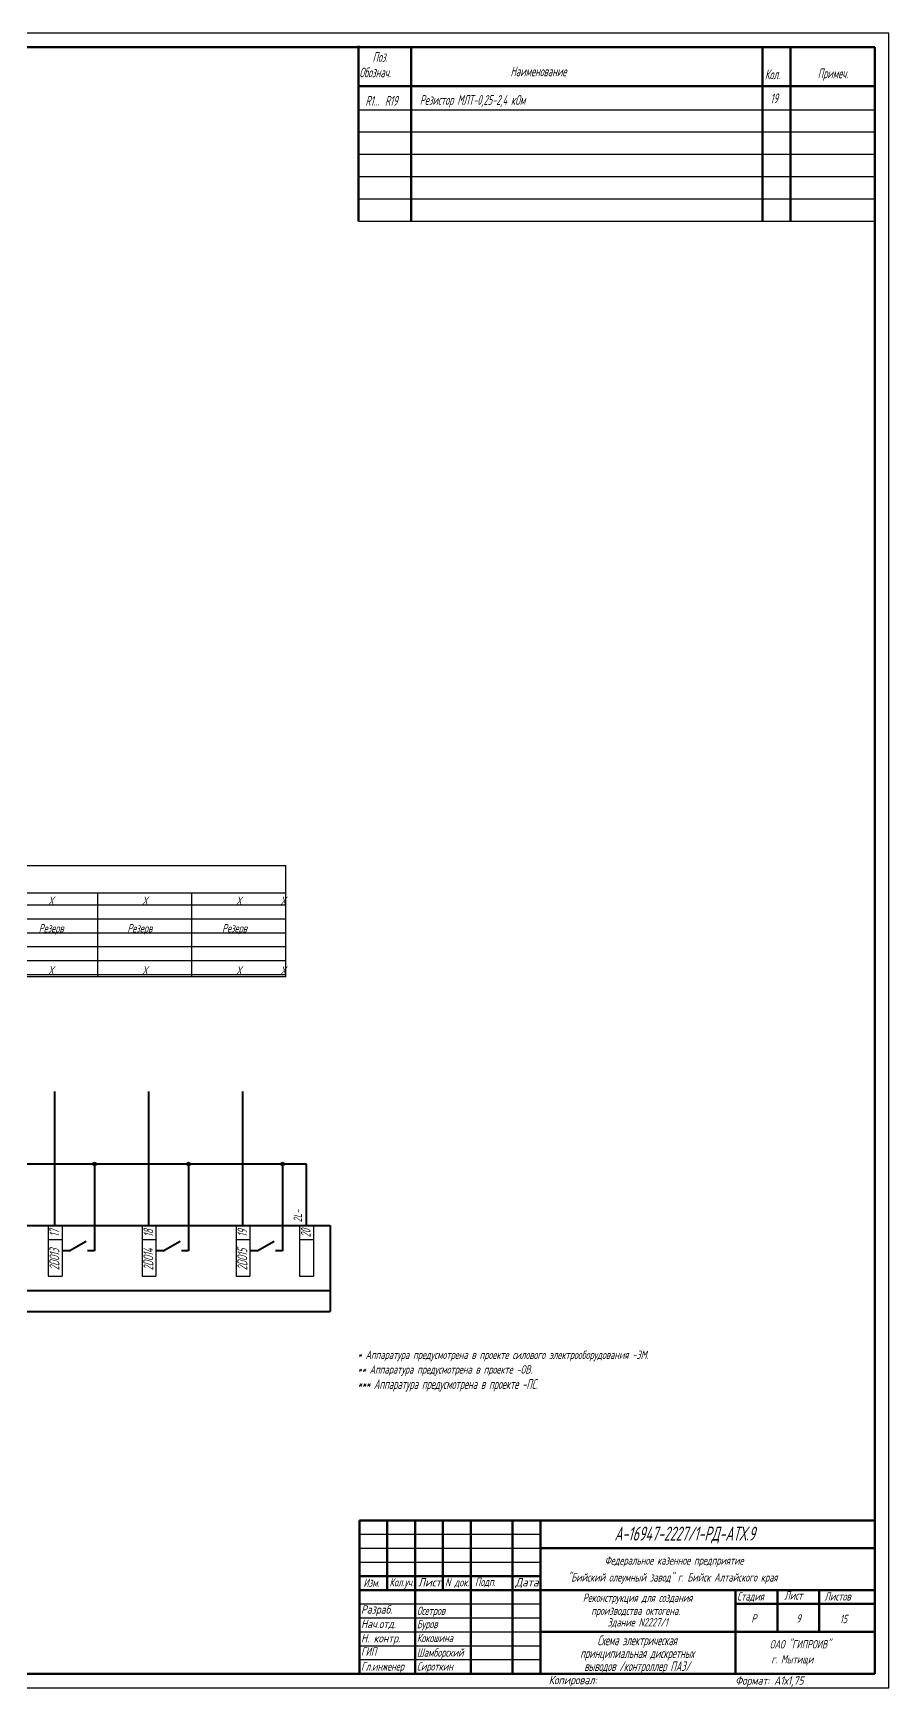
# Model space of a CAD drawing. Header units: millimetres. Extents: x -338 to 6826, y -8218 to 3153.
# Drawn here: x 3202 to 3509, y -2300 to -1706 of the extents above; entities that cross this region are included whole.
import ezdxf
from ezdxf.enums import TextEntityAlignment as Align

# ---------------------------------------------------------------- set-up
doc = ezdxf.new("R2010")
doc.units = ezdxf.units.MM
doc.layers.get('Defpoints').update_dxf_attribs({"color": 251})
for name, color, linetype, lineweight in [('Обводка', 6, 'Continuous', 25), ('Рамка тонкая', 5, 'Continuous', 25), ('Текст_КИП', 2, 'Continuous', 25), ('Толст.рамка', 7, 'Continuous', 60)]:
    doc.layers.add(name, color=color, linetype=linetype, lineweight=lineweight)
doc.layers.add('ТЕКСТ', color=2, linetype='Continuous')
doc.styles.add('Simplex', font='simplex.shx', dxfattribs={"width": 0.7, "oblique": 15})

msp = doc.modelspace()

# ---------------------------------------------------------------- hatches: boundary and pattern name
h = msp.add_hatch(color=256)
edge = h.paths.add_edge_path()
edge.add_arc((3223.67, -2112.12), 0.664, 0, 360)
h = msp.add_hatch(color=256)
edge = h.paths.add_edge_path()
edge.add_arc((3257.4, -2112.12), 0.664, 0, 360)
h = msp.add_hatch(color=256)
edge = h.paths.add_edge_path()
edge.add_arc((3291.12, -2112.12), 0.664, 0, 360)

# ---------------------------------------------------------------- linework, layer by layer
at = {"lineweight": 40}
for p, q in [((3299.7, -2112.12), (3021.92, -2112.12)), ((3223.67, -2112.12), (3223.67, -2143.27)), ((3257.4, -2112.12), (3257.4, -2143.27)), ((3291.12, -2112.12), (3291.12, -2143.27)), ((3299.7, -2134.21), (3299.7, -2112.12)), ((3021.92, -2134.21), (3308.17, -2134.21)), ((3308.17, -2134.21), (3308.17, -2165.01)), ((3021.92, -2157.52), (3308.17, -2157.52)), ((3021.92, -2165.01), (3308.17, -2165.01))]:
    msp.add_line(p, q, dxfattribs=at)
at = {"lineweight": 30}
for p, q in [((3206.99, -2134.21), (3206.99, -2152.34)), ((3211.99, -2134.21), (3211.99, -2152.34)), ((3240.71, -2134.21), (3240.71, -2152.34)), ((3245.71, -2134.21), (3245.71, -2152.34)), ((3274.43, -2134.21), (3274.43, -2152.34)), ((3279.43, -2134.21), (3279.43, -2152.34)), ((3297.2, -2134.21), (3297.2, -2152.34)), ((3302.2, -2134.21), (3302.2, -2152.34)), ((3308.17, -2134.21), (3308.17, -2152.34)), ((3206.99, -2139.21), (3211.99, -2139.21)), ((3240.71, -2139.21), (3245.71, -2139.21)), ((3274.43, -2139.21), (3279.43, -2139.21)), ((3297.2, -2139.21), (3302.2, -2139.21)), ((3206.99, -2152.34), (3211.99, -2152.34)), ((3240.71, -2152.34), (3245.71, -2152.34)), ((3274.43, -2152.34), (3279.43, -2152.34)), ((3297.2, -2152.34), (3302.2, -2152.34))]:
    msp.add_line(p, q, dxfattribs=at)
at = {"lineweight": 40, "ltscale": 0.2}
for p, q in [((3214.55, -2143.27), (3211.99, -2143.27)), ((3214.55, -2143.27), (3220.62, -2139.77)), ((3223.7, -2143.27), (3221.12, -2143.27)), ((3248.28, -2143.27), (3245.71, -2143.27)), ((3248.28, -2143.27), (3254.34, -2139.77)), ((3257.43, -2143.27), (3254.85, -2143.27)), ((3282, -2143.27), (3279.43, -2143.27)), ((3282, -2143.27), (3288.06, -2139.77)), ((3291.15, -2143.27), (3288.57, -2143.27))]:
    msp.add_line(p, q, dxfattribs=at)
at = {"lineweight": 60}
msp.add_line((3503.69, -2240.17), (3503.69, -2295.17), dxfattribs=at)
for centre in [(3223.67, -2112.12), (3257.4, -2112.12), (3291.12, -2112.12)]:
    msp.add_circle(centre, 0.664)
at = {"layer": 'Defpoints'}
for p, q in [((2739.01, -2019.09), (3292.31, -2019.09)), ((2739.01, -2024.09), (3292.31, -2024.09)), ((2739.01, -2029.09), (3292.31, -2029.09)), ((2739.01, -2034.09), (3292.31, -2034.09)), ((2739.01, -2039.09), (3292.31, -2039.09)), ((2739.01, -2044.09), (3292.31, -2044.09))]:
    msp.add_line(p, q, dxfattribs=at)
at = {"layer": 'Defpoints', "lineweight": 40, "ltscale": 0.2}
for p, q in [((3209.37, -2134.21), (3209.37, -2086.11)), ((3243.1, -2134.21), (3243.1, -2086.11)), ((3276.82, -2134.21), (3276.82, -2086.11))]:
    msp.add_line(p, q, dxfattribs=at)
at = {"layer": 'Обводка', "color": 155}
for p, q in [((3318.33, -1733.66), (3503.69, -1733.66)), ((3318.33, -1741.66), (3503.69, -1741.66)), ((3318.33, -1749.66), (3503.69, -1749.66)), ((3318.33, -1757.66), (3503.59, -1757.66)), ((3318.33, -1765.66), (3503.69, -1765.66)), ((3318.33, -1773.66), (3503.68, -1773.66)), ((3318.69, -2245.03), (3383.69, -2245.03)), ((3318.69, -2250.03), (3383.69, -2250.03)), ((3318.69, -2255.03), (3383.69, -2255.03)), ((3318.69, -2270.03), (3383.69, -2270.03)), ((3318.69, -2275.03), (3383.69, -2275.03)), ((3318.69, -2280.03), (3383.69, -2280.03)), ((3318.69, -2285.03), (3383.69, -2285.03)), ((3318.69, -2290.03), (3383.69, -2290.03))]:
    msp.add_line(p, q, dxfattribs=at)
at = {"layer": 'Обводка', "lineweight": 30}
for p, q in [((2734.94, -2004.94), (3292.31, -2004.94)), ((3292.31, -2044.94), (3292.31, -2004.94)), ((3292.31, -2014.94), (2734.94, -2014.94)), ((3224.87, -2044.94), (3224.87, -2014.94)), ((3258.59, -2044.94), (3258.59, -2014.94)), ((3292.31, -2044.94), (2734.94, -2044.94))]:
    msp.add_line(p, q, dxfattribs=at)
at = {"layer": 'Рамка тонкая'}
for p, q in [((3508.69, -1706.17), (2036.94, -1706.17)), ((3508.69, -2300.17), (3508.69, -1706.17)), ((2036.94, -2300.17), (3508.69, -2300.17))]:
    msp.add_line(p, q, dxfattribs=at)
at = {"layer": 'Толст.рамка'}
for p, q in [((3318.33, -1710.7), (3318.33, -1773.66)), ((2056.94, -1711.17), (3503.69, -1711.17)), ((3337.25, -1711.17), (3337.25, -1773.66)), ((3463.33, -1711.17), (3463.33, -1773.66)), ((3473.33, -1711.17), (3473.33, -1773.66)), ((3503.69, -1711.17), (3503.69, -2295.17)), ((3318.33, -1725.17), (3503.69, -1725.17)), ((3503.69, -2295.17), (2044.96, -2295.17))]:
    msp.add_line(p, q, dxfattribs=at)
at = {"layer": 'Толст.рамка', "lineweight": 60}
for p, q in [((3318.69, -2240.03), (3503.69, -2240.03)), ((3318.69, -2295.03), (3318.69, -2240.03)), ((3328.69, -2265.03), (3328.69, -2240.03)), ((3338.69, -2295.03), (3338.69, -2240.03)), ((3348.69, -2265.03), (3348.69, -2240.03)), ((3358.69, -2295.03), (3358.69, -2240.03)), ((3373.69, -2295.03), (3373.69, -2240.03)), ((3383.69, -2295.03), (3383.69, -2240.03)), ((3383.69, -2250.03), (3503.69, -2250.03)), ((3318.69, -2260.03), (3383.69, -2260.03)), ((3318.69, -2265.03), (3383.69, -2265.03)), ((3383.69, -2265.03), (3503.69, -2265.03)), ((3453.69, -2265.03), (3453.69, -2295.03)), ((3468.69, -2280.03), (3468.69, -2265.03)), ((3483.69, -2280.03), (3483.69, -2265.03)), ((3453.69, -2270.03), (3503.69, -2270.03)), ((3383.69, -2280.03), (3503.69, -2280.03)), ((3318.69, -2295.17), (3503.69, -2295.17))]:
    msp.add_line(p, q, dxfattribs=at)

# ---------------------------------------------------------------- texts
at = {"layer": 'Defpoints', "style": 'Simplex', "oblique": 15, "width": 0.6}
for p in [(3208.01, -2019.09), (3208.01, -2019.09), (3241.73, -2019.09), (3241.73, -2019.09), (3275.45, -2019.09), (3291.35, -2019.09), (3208.01, -2044.09), (3208.01, -2044.09), (3241.73, -2044.09), (3241.73, -2044.09), (3275.45, -2044.09), (3275.45, -2044.09), (3291.35, -2044.09)]:
    msp.add_text('Х', height=3, dxfattribs=at).set_placement(p, align=Align.CENTER)
at = {"layer": 'Обводка', "lineweight": -3, "style": 'Simplex', "oblique": 15, "width": 0.6}
for s, p in [('17', (3210.99, -2136.96)), ('18', (3244.71, -2136.96)), ('19', (3278.43, -2136.96)), ('20', (3301.2, -2136.96)), ('2DО13', (3210.99, -2146.37)), ('2DО14', (3244.71, -2146.37)), ('2DО15', (3278.43, -2146.37))]:
    msp.add_text(s, height=3.5, rotation=90, dxfattribs=at).set_placement(p, align=Align.CENTER)
at = {"layer": 'ТЕКСТ', "style": 'Simplex', "oblique": 15, "width": 0.6}
for s, p in [('R1...', (3323.29, -1732.21)), ('R19', (3330.12, -1732.21))]:
    msp.add_text(s, height=3.5, dxfattribs=at).set_placement(p, align=Align.CENTER)
at = {"layer": 'ТЕКСТ', "color": 1, "style": 'Simplex', "oblique": 15, "width": 0.6}
msp.add_text('2L-', height=3, rotation=90, dxfattribs=at).set_placement((3298.06, -2133.02))
at = {"layer": 'ТЕКСТ', "style": 'Simplex', "oblique": 15, "width": 0.6}
for s, p in [('* Аппаратура предусмотрена в проекте силового электрооборудования -ЭМ.', (3318.05, -2182.1)), ('** Аппаратура предусмотрена в проекте -ОВ.', (3318.05, -2187.36))]:
    msp.add_text(s, height=3, dxfattribs=at).set_placement(p)
at = {"layer": 'ТЕКСТ', "char_height": 3, "width": 19, "attachment_point": 4, "style": 'Simplex'}
for s, insert in [('{\\W0.8;Разраб.}', (3319.28, -2272.43)), ('{\\W0.8;Нач.отд.}', (3319.28, -2277.43)), ('{\\W0.8;Н. контр.}', (3319.28, -2282.76)), ('ГИП', (3319.28, -2287.12))]:
    msp.add_mtext(s, dxfattribs=dict(at, insert=insert))
at = {"layer": 'Текст_КИП', "style": 'Simplex', "oblique": 15, "width": 0.6}
for s, height, p in [('Поз.', 3.5, (3323.42, -1716.51)), ('Обознач.', 3.5, (3318.69, -1722.04)), ('Наименование', 3.5, (3372.91, -1721.66)), ('Кол.', 3.5, (3464.19, -1722.73)), ('Примеч.', 3.5, (3483.13, -1722.38)), ('Резистор МЛТ-0,25-2,4 кОм', 3.5, (3340.36, -1731.93)), ('19', 3.5, (3466.15, -1731.35)), ('*** Аппаратура предусмотрена в проекте -ПС.', 3.5, (3318.05, -2192.86)), ('А-16947-2227/1-РД-АТХ.9', 5, (3410.19, -2247.3)), ('Федеральное казенное предприятие', 3, (3406.74, -2255.93)), ('Изм.', 3, (3320.13, -2263.92)), ('Подп.', 3, (3360.18, -2263.6)), ('"Бийский олеумный завод" г. Бийск Алтайского края ', 3, (3393.46, -2262)), ('Стадия', 3, (3454.22, -2268.82)), ('Лист', 3, (3471.16, -2268.5)), ('Листов', 3, (3485.57, -2268.82)), ('Осетров', 3, (3339.32, -2273.98)), ('Р', 3, (3459.33, -2276.73)), ('9', 3, (3475.47, -2276.73)), ('15', 3, (3491.06, -2276.94)), ('Буров', 3, (3339.32, -2278.75)), ('Кокошина', 3, (3339.32, -2283.75)), ('Шамборский', 3, (3339.32, -2288.96)), ('ОАО "ГИПРОИВ"', 3, (3465.94, -2286.01)), ('Гл.инженер', 3, (3319.32, -2293.96)), ('Сироткин', 3, (3339.32, -2293.96)), ('г. Мытищи', 3, (3466.5, -2291.37))]:
    msp.add_text(s, height=height, dxfattribs=at).set_placement(p)
at = {"layer": 'Текст_КИП', "color": 3, "style": 'Simplex', "oblique": 15}
for s, width, p in [('Резерв', 0.6, (3203.64, -2028.98)), ('Резерв', 0.6, (3235.44, -2028.98)), ('Резерв', 0.6, (3269.43, -2028.98)), ('Копировал:', 0.8, (3386.62, -2298.85)), ('Формат: А1х1,75', 0.8, (3453.55, -2299.05))]:
    msp.add_text(s, height=3, dxfattribs=dict(at, width=width)).set_placement(p)
at = {"layer": 'Текст_КИП', "style": 'Simplex', "oblique": 15}
for s, width, p, p2 in [('Кол.уч.', 0.603486, (3329.47, -2263.76), (3338.18, -2263.76)), ('Лист', 0.686041, (3339.76, -2263.76), (3347.99, -2263.76)), ('N док.', 0.628372, (3349.42, -2263.76), (3358.12, -2263.76)), ('Дата', 0.652619, (3374.59, -2263.76), (3382.98, -2263.76))]:
    msp.add_text(s, height=3, dxfattribs=dict(at, width=width)).set_placement(p, p2, align=Align.FIT)
at = {"layer": 'Текст_КИП', "style": 'Simplex', "oblique": 15, "width": 0.6}
for s, height, p in [('Реконструкция для создания', 3, (3418.5, -2269.31)), ('производства октогена. ', 3, (3418.5, -2273.97)), ('Здание N2227/1', 3, (3418.5, -2278.13)), ('Схема электрическая', 3.5, (3418.34, -2284.84)), ('принципиальная дискретных', 3.5, (3418.34, -2289.48)), ('выводов /контроллер ПАЗ/', 3.5, (3418.34, -2294.12))]:
    msp.add_text(s, height=height, dxfattribs=at).set_placement(p, align=Align.CENTER)

doc.saveas('drawing.dxf')
